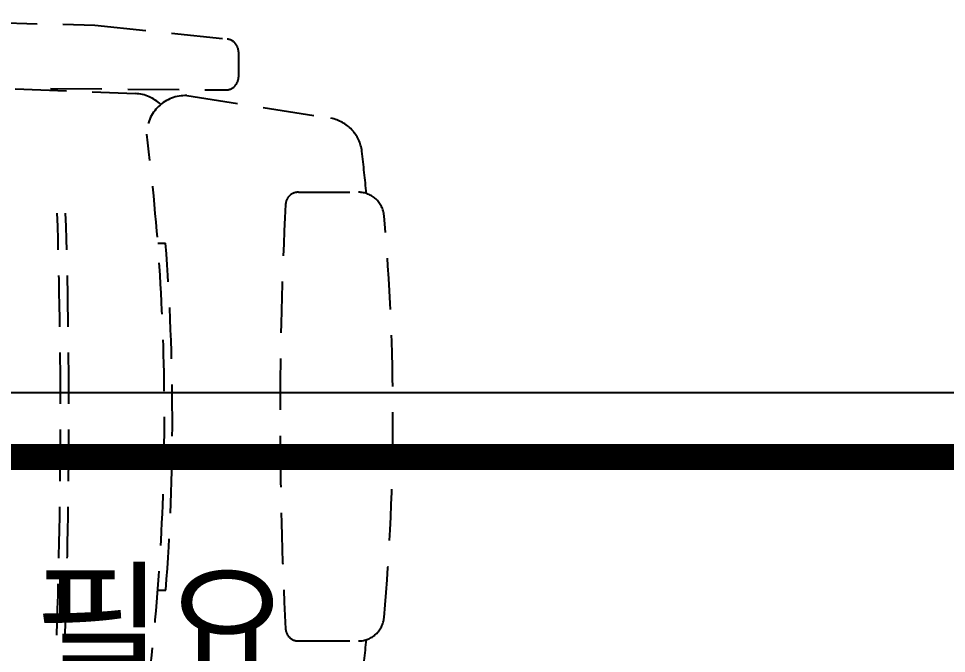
# Model space of a CAD drawing. Header units: inches. Extents: x -53835 to 52744, y -79586 to -50910.
# Drawn here: x 26166 to 26889, y -63420 to -62926 of the extents above; entities that cross this region are included whole.
import ezdxf

# ---------------------------------------------------------------- set-up
doc = ezdxf.new("R2010")
doc.units = ezdxf.units.IN
doc.header["$LTSCALE"] = 50
doc.header["$MEASUREMENT"] = 0
for name, pattern in [('DASHEDX2', [1.5, 1, -0.5]), ('DH-HID2', [1.2, 0.8, -0.4]), ('HID', [2.5, 1.5, -1])]:
    doc.linetypes.add(name, pattern=pattern)
for name, color, linetype in [('0-ELC TEXT', 7, 'Continuous'), ('06-LIGHT', 4, 'Continuous'), ('FU-FURM', 251, 'DH-HID2')]:
    doc.layers.add(name, color=color, linetype=linetype)
doc.styles.add('코레일둥고', font='Korail_Round_Gothic_Medium.ttf')

# ---------------------------------------------------------------- blocks, each defined once
blk = doc.blocks.new('cjswjdehds')
at = {"layer": 'FU-FURM', "color": 8}
for p, q in [((26020.91, -62925.88), (26225.54, -62930.97)), ((26225.54, -62930.97), (26328.53, -62941.81)), ((26337.49, -62951.76), (26337.49, -62971.45)), ((25923.85, -62971.01), (26257.23, -62984.26)), ((26191.23, -62980.23), (26327.41, -62981.45)), ((26297.28, -62985.86), (26409.39, -63003.42)), ((26384.09, -63061.01), (26430.87, -63061.01)), ((26274.66, -63100.57), (26280.74, -63100.57)), ((26274.66, -63370.57), (26280.89, -63370.57)), ((26384.09, -63410.12), (26430.87, -63410.12))]:
    blk.add_line(p, q, dxfattribs=at)
for centre, radius, start, end in [((26327.49, -62951.76), 10, 0, 83.98849), ((26327.49, -62971.45), 10, 269.55404, 0), ((26256.03, -63014.24), 30, 45.80115, 87.71732), ((26296.09, -63015.84), 30, 87.71732, 180), ((26403.77, -63032.89), 30, 7.1793, 79.20565), ((24518.46, -63235.57), 1761.39, 352.8338, 7.1662), ((24667.64, -63235.57), 1777.92, 5.60251, 6.66732), ((26384.09, -63071.01), 10, 90, 177.04482), ((26430.87, -63081.01), 20, 5.04398, 90), ((29571.73, -63235.57), 3201.89, 177.04482, 182.95518), ((21209.57, -63235.57), 4989.36, 358.04636, 1.81825), ((21216.1, -63235.57), 4989.36, 358.04636, 1.81825), ((24679.76, -63235.57), 1777.92, 354.95602, 5.04398), ((24524.61, -63236.49), 1761.39, 355.63447, 4.42587), ((26430.87, -63390.12), 20, 270, 354.95602), ((26384.09, -63400.12), 10, 182.95518, 270), ((24667.64, -63235.57), 1777.92, 353.33268, 354.39749)]:
    blk.add_arc(centre, radius, start, end, dxfattribs=at)

msp = doc.modelspace()

# ---------------------------------------------------------------- linework, layer by layer
at = {"layer": '06-LIGHT'}
msp.add_line((28208.631, -63217.002), (25328.631, -63217.002), dxfattribs=at)
at = {"layer": '06-LIGHT', "color": 10, "linetype": 'HID', "const_width": 20}
msp.add_lwpolyline([(28208.631, -63267.002), (25328.631, -63267.002)], dxfattribs=at)

# ---------------------------------------------------------------- block references
msp.add_blockref('cjswjdehds', (0, 0))

# ---------------------------------------------------------------- texts
at = {"layer": '0-ELC TEXT', "color": 7, "linetype": 'DASHEDX2', "style": '코레일둥고'}
msp.add_text('벽체 철거 확인 필요', height=80, dxfattribs=at).set_placement((25488.631, -63438.643))

doc.saveas('drawing.dxf')
